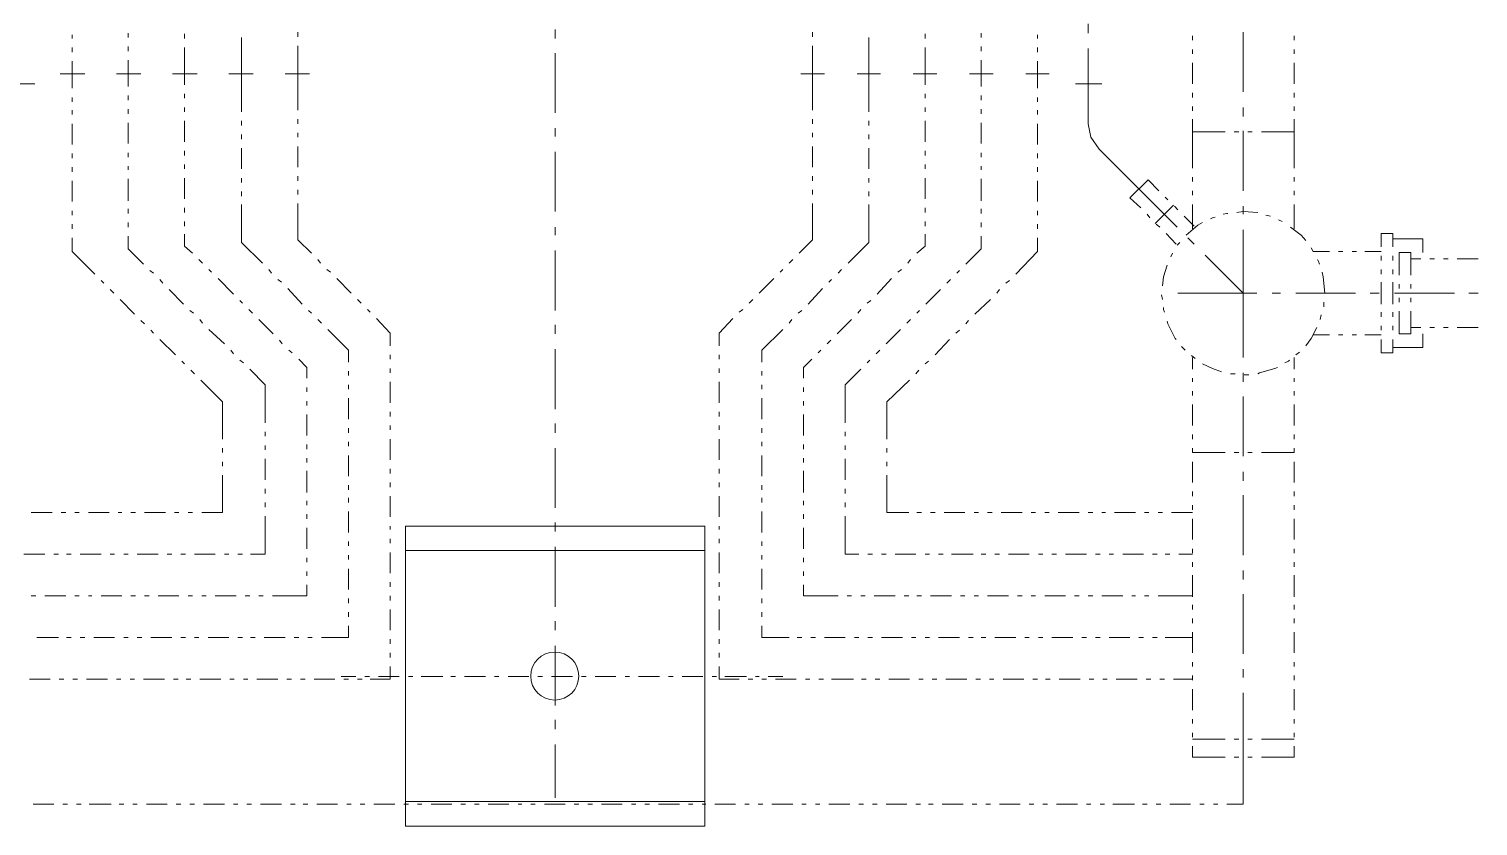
# Model space of a CAD drawing. Header units: millimetres. Extents: x 0 to 588, y 0 to 874.
# Drawn here: x 254.37 to 288.21, y 83.71 to 102.33 of the extents above; entities that cross this region are included whole.
import ezdxf

# ---------------------------------------------------------------- set-up
doc = ezdxf.new("R2010")
doc.units = ezdxf.units.MM
doc.layers.get('0').update_dxf_attribs({"lineweight": 18})

msp = doc.modelspace()

# ---------------------------------------------------------------- linework, layer by layer
at = {"color": 0, "lineweight": 0}
for points in [[(255.376, 102.193), (255.376, 102.108)], [(256.688, 102.235), (256.688, 102.129)], [(258, 102.214), (258, 102.108)], [(260.646, 102.256), (260.646, 102.15)], [(266.658, 102.32), (266.658, 102.108)], [(272.669, 102.256), (272.669, 102.15)], [(275.294, 102.214), (275.294, 102.108)], [(276.606, 102.235), (276.606, 102.129)], [(277.918, 102.193), (277.918, 102.108)], [(279.104, 102.235), (279.104, 102.447)], [(282.723, 102.256), (282.723, 100.859)], [(255.376, 101.896), (255.376, 101.79)], [(256.688, 101.918), (256.688, 101.812)], [(258, 101.896), (258, 101.282)], [(259.334, 102.129), (259.334, 101.282)], [(260.646, 101.939), (260.646, 101.282)], [(272.669, 101.939), (272.669, 101.282)], [(273.981, 102.129), (273.981, 101.282)], [(275.294, 101.896), (275.294, 101.282)], [(276.606, 101.918), (276.606, 101.812)], [(277.918, 101.896), (277.918, 101.79)], [(279.104, 100.118), (279.104, 101.875)], [(281.538, 102.066), (281.538, 102.171)], [(281.538, 101.748), (281.538, 101.854)], [(283.909, 102.066), (283.909, 102.171)], [(283.909, 101.748), (283.909, 101.854)], [(255.376, 101.579), (255.376, 101.282)], [(256.688, 101.6), (256.688, 101.282)], [(266.658, 101.769), (266.658, 100.372)], [(276.606, 101.6), (276.606, 101.282)], [(277.918, 101.579), (277.918, 101.282)], [(281.538, 101.05), (281.538, 101.537)], [(283.909, 101.05), (283.909, 101.537)], [(255.672, 101.282), (255.101, 101.282)], [(255.376, 100.944), (255.376, 101.282)], [(256.985, 101.282), (256.413, 101.282)], [(256.688, 101.282), (256.688, 100.986)], [(258.297, 101.282), (257.725, 101.282)], [(258, 101.282), (258, 101.028)], [(259.609, 101.282), (259.038, 101.282)], [(259.334, 101.282), (259.334, 100.394)], [(260.921, 101.282), (260.35, 101.282)], [(260.646, 101.282), (260.646, 100.436)], [(272.394, 101.282), (272.944, 101.282)], [(272.669, 101.282), (272.669, 100.436)], [(273.706, 101.282), (274.257, 101.282)], [(273.981, 101.282), (273.981, 100.394)], [(275.019, 101.282), (275.569, 101.282)], [(275.294, 101.282), (275.294, 101.028)], [(276.331, 101.282), (276.881, 101.282)], [(276.606, 101.282), (276.606, 100.986)], [(277.643, 101.282), (278.193, 101.282)], [(277.918, 100.944), (277.918, 101.282)], [(253.894, 101.05), (254.508, 101.05)], [(279.421, 101.05), (278.807, 101.05)], [(281.538, 100.732), (281.538, 100.838)], [(283.909, 100.732), (283.909, 100.838)], [(255.376, 100.626), (255.376, 100.732)], [(256.688, 100.775), (256.688, 100.669)], [(258, 100.817), (258, 100.711)], [(258, 100.499), (258, 100.394)], [(275.294, 100.817), (275.294, 100.711)], [(275.294, 100.499), (275.294, 100.394)], [(276.606, 100.775), (276.606, 100.669)], [(277.918, 100.626), (277.918, 100.732)], [(281.538, 100.415), (281.538, 100.52)], [(282.723, 100.499), (282.723, 100.288)], [(283.909, 100.415), (283.909, 100.52)], [(255.376, 100.33), (255.376, 100.436)], [(256.688, 100.457), (256.688, 100.351)], [(258, 100.182), (258, 99.695)], [(259.334, 100.182), (259.334, 100.076)], [(260.646, 100.224), (260.646, 100.118)], [(272.669, 100.224), (272.669, 100.118)], [(273.981, 100.182), (273.981, 100.076)], [(275.294, 100.182), (275.294, 99.695)], [(276.606, 100.457), (276.606, 100.351)], [(277.918, 100.33), (277.918, 100.436)], [(281.538, 99.653), (281.538, 100.224)], [(283.909, 99.653), (283.909, 100.224)], [(255.376, 99.632), (255.376, 100.118)], [(256.688, 100.139), (256.688, 99.653)], [(259.334, 99.864), (259.334, 99.758)], [(260.646, 99.907), (260.646, 99.801)], [(266.658, 100.013), (266.658, 99.822)], [(272.669, 99.907), (272.669, 99.801)], [(273.981, 99.864), (273.981, 99.758)], [(276.606, 100.139), (276.606, 99.653)], [(277.918, 99.632), (277.918, 100.118)], [(279.104, 100.118), (279.167, 99.801), (279.358, 99.526), (280.289, 98.594)], [(281.538, 99.928), (282.3, 99.928)], [(282.512, 99.928), (282.617, 99.928)], [(282.723, 99.949), (282.723, 98.552)], [(282.829, 99.928), (282.935, 99.928)], [(283.147, 99.928), (283.909, 99.928)], [(258, 99.483), (258, 99.377)], [(259.334, 99.547), (259.334, 99.06)], [(260.646, 99.589), (260.646, 99.102)], [(272.669, 99.589), (272.669, 99.102)], [(273.981, 99.547), (273.981, 99.06)], [(275.294, 99.483), (275.294, 99.377)], [(281.538, 99.653), (281.538, 99.081)], [(283.909, 99.653), (283.909, 99.081)], [(255.376, 99.314), (255.376, 99.42)], [(256.688, 99.441), (256.688, 99.335)], [(258, 99.166), (258, 99.06)], [(266.658, 99.462), (266.658, 98.065)], [(275.294, 99.166), (275.294, 99.06)], [(276.606, 99.441), (276.606, 99.335)], [(277.918, 99.314), (277.918, 99.42)], [(255.376, 98.996), (255.376, 99.102)], [(256.688, 99.124), (256.688, 99.039)], [(256.688, 98.827), (256.688, 98.319)], [(258, 98.848), (258, 98.362)], [(259.334, 98.848), (259.334, 98.743)], [(260.646, 98.891), (260.646, 98.785)], [(272.669, 98.891), (272.669, 98.785)], [(273.981, 98.848), (273.981, 98.743)], [(275.294, 98.848), (275.294, 98.362)], [(276.606, 99.124), (276.606, 99.039)], [(276.606, 98.827), (276.606, 98.319)], [(277.918, 98.996), (277.918, 99.102)], [(280.077, 98.383), (280.501, 98.806)], [(280.501, 98.806), (280.755, 98.552)], [(281.538, 98.87), (281.538, 98.764)], [(283.909, 98.87), (283.909, 98.764)], [(255.376, 98.298), (255.376, 98.785)], [(259.334, 98.531), (259.334, 98.425)], [(260.646, 98.573), (260.646, 98.467)], [(272.669, 98.573), (272.669, 98.467)], [(273.981, 98.531), (273.981, 98.425)], [(277.918, 98.298), (277.918, 98.785)], [(280.289, 98.594), (281.178, 97.705)], [(281.538, 98.552), (281.538, 98.446)], [(283.909, 98.552), (283.909, 98.446)], [(256.688, 98.129), (256.688, 98.023)], [(258, 98.15), (258, 98.044)], [(259.334, 98.234), (259.334, 97.346)], [(260.646, 98.256), (260.646, 97.409)], [(272.669, 98.256), (272.669, 97.409)], [(273.981, 98.234), (273.981, 97.346)], [(275.294, 98.15), (275.294, 98.044)], [(276.606, 98.129), (276.606, 98.023)], [(280.077, 98.383), (280.331, 98.15)], [(280.67, 97.79), (281.093, 98.213)], [(280.903, 98.404), (280.966, 98.34)], [(281.115, 98.192), (281.199, 98.108)], [(281.538, 98.234), (281.538, 97.663)], [(282.723, 98.192), (282.723, 98.002)], [(283.909, 98.234), (283.909, 97.663)], [(255.376, 97.981), (255.376, 98.086)], [(256.688, 97.811), (256.688, 97.705)], [(258, 97.832), (258, 97.727)], [(275.294, 97.832), (275.294, 97.727)], [(276.606, 97.811), (276.606, 97.705)], [(277.918, 97.981), (277.918, 98.086)], [(280.479, 98.002), (280.543, 97.917)], [(281.347, 97.959), (281.58, 97.727)], [(281.771, 97.811), (281.665, 97.748), (281.39, 97.515)], [(282.067, 97.938), (282.003, 97.917), (281.961, 97.896)], [(282.363, 98.023), (282.342, 98.023), (282.257, 98.002)], [(283.062, 98.044), (282.723, 98.065), (282.575, 98.044)], [(283.358, 97.959), (283.252, 97.981)], [(283.633, 97.832), (283.549, 97.875)], [(255.376, 97.663), (255.376, 97.769)], [(255.376, 97.134), (255.376, 97.451)], [(256.688, 97.494), (256.688, 97.197)], [(258, 97.536), (258, 97.261)], [(266.658, 97.705), (266.658, 97.515)], [(275.294, 97.536), (275.294, 97.261)], [(276.606, 97.494), (276.606, 97.197)], [(277.918, 97.663), (277.918, 97.769)], [(277.918, 97.134), (277.918, 97.451)], [(280.691, 97.769), (280.776, 97.705)], [(280.924, 97.557), (281.157, 97.303)], [(281.432, 97.451), (281.58, 97.303)], [(282.723, 97.642), (282.723, 96.16)], [(284.184, 97.388), (284.078, 97.515), (283.824, 97.705)], [(285.94, 97.557), (285.94, 97.24)], [(285.94, 97.557), (286.216, 97.557), (286.216, 97.24)], [(255.905, 96.605), (255.376, 97.134)], [(257.048, 96.838), (256.688, 97.197)], [(258.191, 97.091), (258, 97.261)], [(259.821, 96.859), (259.334, 97.346)], [(260.964, 97.091), (260.646, 97.409)], [(266.658, 97.155), (266.658, 95.758)], [(272.351, 97.091), (272.669, 97.409)], [(273.495, 96.859), (273.981, 97.346)], [(275.103, 97.091), (275.294, 97.261)], [(276.246, 96.838), (276.606, 97.197)], [(277.41, 96.605), (277.918, 97.134)], [(281.241, 97.346), (281.178, 97.282)], [(284.353, 97.134), (284.311, 97.219)], [(284.353, 97.134), (284.734, 97.134)], [(284.946, 97.134), (285.051, 97.134)], [(285.263, 97.134), (285.369, 97.134)], [(285.56, 97.134), (285.94, 97.134)], [(286.216, 97.43), (286.914, 97.43)], [(286.364, 97.113), (286.364, 97.091)], [(286.639, 97.113), (286.364, 97.113)], [(286.364, 96.584), (286.364, 97.113)], [(286.639, 96.584), (286.639, 97.113)], [(286.914, 97.43), (286.914, 97.113)], [(258.424, 96.859), (258.339, 96.943)], [(261.175, 96.859), (261.112, 96.943)], [(272.119, 96.859), (272.203, 96.943)], [(274.892, 96.859), (274.955, 96.943)], [(280.945, 96.816), (280.861, 96.541), (280.839, 96.329)], [(281.072, 97.091), (281.03, 97.007)], [(281.834, 97.049), (282.723, 96.16)], [(284.501, 96.838), (284.48, 96.901), (284.459, 96.943)], [(285.94, 97.028), (285.94, 96.922)], [(286.216, 97.028), (286.216, 96.922)], [(286.639, 96.965), (286.872, 96.965)], [(287.084, 96.965), (287.189, 96.965)], [(287.401, 96.965), (287.507, 96.965)], [(287.719, 96.965), (288.205, 96.965)], [(256.117, 96.393), (256.053, 96.457)], [(257.281, 96.626), (257.196, 96.689)], [(257.493, 96.393), (257.429, 96.478)], [(258.635, 96.647), (258.572, 96.71)], [(259.144, 96.139), (258.784, 96.499)], [(260.033, 96.626), (259.969, 96.71)], [(260.265, 96.414), (260.181, 96.478)], [(261.408, 96.647), (261.324, 96.71)], [(261.895, 96.16), (261.557, 96.499)], [(271.42, 96.16), (271.759, 96.499)], [(271.907, 96.647), (271.971, 96.71)], [(273.05, 96.414), (273.113, 96.478)], [(273.262, 96.626), (273.346, 96.71)], [(274.172, 96.139), (274.51, 96.499)], [(274.659, 96.647), (274.743, 96.71)], [(275.802, 96.393), (275.886, 96.478)], [(276.034, 96.626), (276.098, 96.689)], [(277.178, 96.393), (277.262, 96.457)], [(284.628, 96.16), (284.586, 96.541), (284.565, 96.647)], [(285.94, 96.71), (285.94, 96.605)], [(286.216, 96.71), (286.216, 96.605)], [(256.349, 96.16), (256.265, 96.245)], [(257.979, 95.906), (257.641, 96.245)], [(260.752, 95.906), (260.413, 96.266)], [(272.563, 95.906), (272.902, 96.266)], [(275.315, 95.906), (275.654, 96.245)], [(276.966, 96.16), (277.029, 96.245)], [(280.818, 96.118), (280.839, 96.012)], [(281.199, 96.16), (283.041, 96.16)], [(282.723, 96.16), (282.723, 94.657)], [(283.401, 96.16), (283.591, 96.16)], [(283.951, 96.16), (285.348, 96.16)], [(284.628, 96.16), (284.649, 96.16)], [(285.687, 96.16), (285.898, 96.16)], [(285.94, 96.414), (285.94, 95.906)], [(286.216, 96.414), (286.216, 95.906)], [(286.258, 96.16), (287.655, 96.16)], [(286.364, 96.266), (286.364, 96.372)], [(286.639, 96.266), (286.639, 96.372)], [(287.994, 96.16), (288.205, 96.16)], [(256.836, 95.673), (256.498, 96.012)], [(258.212, 95.695), (258.127, 95.758)], [(259.355, 95.927), (259.292, 95.991)], [(259.588, 95.695), (259.503, 95.779)], [(260.964, 95.695), (260.9, 95.758)], [(262.128, 95.927), (262.043, 96.012)], [(262.34, 95.716), (262.276, 95.779)], [(270.954, 95.716), (271.039, 95.779)], [(271.187, 95.927), (271.272, 96.012)], [(272.33, 95.695), (272.415, 95.758)], [(273.727, 95.695), (273.791, 95.779)], [(273.939, 95.927), (274.024, 95.991)], [(275.103, 95.695), (275.167, 95.758)], [(276.458, 95.673), (276.818, 96.012)], [(280.861, 95.822), (280.861, 95.779), (280.882, 95.716)], [(284.607, 95.843), (284.607, 95.948)], [(286.364, 95.948), (286.364, 96.054)], [(286.639, 95.948), (286.639, 96.054)], [(257.069, 95.441), (256.985, 95.525)], [(258.424, 95.462), (258.36, 95.546)], [(260.075, 95.208), (259.736, 95.546)], [(261.197, 95.462), (261.112, 95.546)], [(262.805, 95.229), (262.488, 95.567)], [(266.658, 95.419), (266.658, 95.208)], [(270.489, 95.229), (270.806, 95.567)], [(272.119, 95.462), (272.182, 95.546)], [(273.24, 95.208), (273.579, 95.546)], [(274.87, 95.462), (274.955, 95.546)], [(276.246, 95.441), (276.31, 95.525)], [(280.945, 95.504), (280.966, 95.441), (281.136, 95.102), (281.157, 95.081)], [(284.522, 95.546), (284.543, 95.652)], [(285.94, 95.716), (285.94, 95.61)], [(286.216, 95.716), (286.216, 95.61)], [(286.364, 95.208), (286.364, 95.737)], [(286.639, 95.208), (286.639, 95.737)], [(257.281, 95.229), (257.217, 95.292)], [(257.789, 94.721), (257.429, 95.081)], [(258.932, 94.975), (258.572, 95.314)], [(261.832, 94.827), (261.345, 95.314)], [(262.805, 94.933), (262.805, 95.229)], [(270.489, 94.933), (270.489, 95.229)], [(271.484, 94.827), (271.971, 95.314)], [(274.384, 94.975), (274.722, 95.314)], [(275.526, 94.721), (275.865, 95.081)], [(276.013, 95.229), (276.098, 95.292)], [(284.184, 94.933), (284.311, 95.102), (284.438, 95.356)], [(284.353, 95.186), (284.734, 95.186)], [(284.946, 95.186), (285.051, 95.186)], [(285.263, 95.186), (285.369, 95.186)], [(285.56, 95.186), (285.94, 95.186)], [(285.94, 95.398), (285.94, 95.292)], [(285.94, 95.081), (285.94, 94.763), (286.216, 94.763)], [(286.216, 95.398), (286.216, 95.292)], [(286.216, 95.081), (286.216, 94.763)], [(286.639, 95.208), (286.364, 95.208)], [(286.639, 95.356), (286.872, 95.356)], [(286.914, 95.208), (286.914, 94.89)], [(287.084, 95.356), (287.189, 95.356)], [(287.401, 95.356), (287.507, 95.356)], [(287.719, 95.356), (288.205, 95.356)], [(259.144, 94.742), (259.08, 94.827)], [(260.286, 94.975), (260.223, 95.059)], [(260.519, 94.763), (260.435, 94.827)], [(261.832, 94.552), (261.832, 94.827)], [(266.658, 94.848), (266.658, 93.451)], [(271.484, 94.552), (271.484, 94.827)], [(272.796, 94.763), (272.86, 94.827)], [(273.008, 94.975), (273.092, 95.059)], [(274.151, 94.742), (274.235, 94.827)], [(281.284, 94.911), (281.368, 94.827)], [(283.951, 94.721), (284.036, 94.784)], [(286.216, 94.89), (286.914, 94.89)], [(258, 94.509), (257.937, 94.573)], [(259.376, 94.53), (259.292, 94.594)], [(260.858, 94.424), (260.668, 94.615)], [(260.858, 94.171), (260.858, 94.424)], [(262.805, 94.615), (262.805, 94.721)], [(262.805, 94.297), (262.805, 94.403)], [(270.489, 94.615), (270.489, 94.721)], [(270.489, 94.297), (270.489, 94.403)], [(272.457, 94.424), (272.648, 94.615)], [(272.457, 94.171), (272.457, 94.424)], [(273.939, 94.53), (274.002, 94.594)], [(275.294, 94.509), (275.378, 94.573)], [(281.517, 94.7), (281.601, 94.636)], [(281.538, 94.657), (281.538, 94.382)], [(281.771, 94.509), (282.003, 94.403), (282.215, 94.319)], [(283.062, 94.276), (283.104, 94.297), (283.464, 94.403), (283.527, 94.424)], [(283.697, 94.53), (283.781, 94.573), (283.803, 94.594)], [(283.909, 94.657), (283.909, 94.382)], [(258.233, 94.276), (258.149, 94.361)], [(258.889, 93.62), (258.382, 94.128)], [(259.884, 94.022), (259.524, 94.382)], [(261.832, 94.234), (261.832, 94.34)], [(262.805, 93.599), (262.805, 94.086)], [(270.489, 93.599), (270.489, 94.086)], [(271.484, 94.234), (271.484, 94.34)], [(273.431, 94.022), (273.791, 94.382)], [(274.405, 93.62), (274.934, 94.128)], [(275.082, 94.276), (275.146, 94.361)], [(281.538, 94.171), (281.538, 94.086)], [(282.427, 94.276), (282.533, 94.276)], [(282.723, 94.297), (282.723, 94.086)], [(282.744, 94.255), (282.85, 94.255)], [(283.909, 94.171), (283.909, 94.086)], [(259.884, 93.133), (259.884, 94.022)], [(260.858, 93.853), (260.858, 93.959)], [(261.832, 93.916), (261.832, 94.022)], [(271.484, 93.916), (271.484, 94.022)], [(272.457, 93.853), (272.457, 93.959)], [(273.431, 93.133), (273.431, 94.022)], [(281.538, 93.874), (281.538, 93.768)], [(282.723, 93.747), (282.723, 92.35)], [(283.909, 93.874), (283.909, 93.768)], [(258.889, 92.752), (258.889, 93.62)], [(260.858, 93.535), (260.858, 93.641)], [(261.832, 93.218), (261.832, 93.705)], [(262.805, 93.281), (262.805, 93.387)], [(270.489, 93.281), (270.489, 93.387)], [(271.484, 93.218), (271.484, 93.705)], [(272.457, 93.535), (272.457, 93.641)], [(274.405, 92.752), (274.405, 93.62)], [(281.538, 93.557), (281.538, 93.07)], [(283.909, 93.557), (283.909, 93.07)], [(260.858, 92.837), (260.858, 93.324)], [(262.805, 92.964), (262.805, 93.07)], [(266.658, 93.112), (266.658, 92.9)], [(270.489, 92.964), (270.489, 93.07)], [(272.457, 92.837), (272.457, 93.324)], [(259.884, 92.816), (259.884, 92.922)], [(261.832, 92.9), (261.832, 93.006)], [(262.805, 92.266), (262.805, 92.752)], [(270.489, 92.266), (270.489, 92.752)], [(271.484, 92.9), (271.484, 93.006)], [(273.431, 92.816), (273.431, 92.922)], [(281.538, 92.858), (281.538, 92.752)], [(283.909, 92.858), (283.909, 92.752)], [(258.889, 92.435), (258.889, 92.541)], [(259.884, 92.498), (259.884, 92.604)], [(260.858, 92.519), (260.858, 92.625)], [(261.832, 92.583), (261.832, 92.689)], [(261.832, 91.885), (261.832, 92.371)], [(266.658, 92.541), (266.658, 91.144)], [(271.484, 92.583), (271.484, 92.689)], [(271.484, 91.885), (271.484, 92.371)], [(272.457, 92.519), (272.457, 92.625)], [(273.431, 92.498), (273.431, 92.604)], [(274.405, 92.435), (274.405, 92.541)], [(281.538, 92.541), (281.538, 92.435)], [(281.538, 92.435), (282.3, 92.435)], [(282.512, 92.435), (282.617, 92.435)], [(282.829, 92.435), (282.935, 92.435)], [(283.147, 92.435), (283.909, 92.435)], [(283.909, 92.541), (283.909, 92.435)], [(258.889, 92.117), (258.889, 92.223)], [(259.884, 91.8), (259.884, 92.287)], [(260.858, 92.202), (260.858, 92.308)], [(262.805, 91.948), (262.805, 92.054)], [(270.489, 91.948), (270.489, 92.054)], [(272.457, 92.202), (272.457, 92.308)], [(273.431, 91.8), (273.431, 92.287)], [(274.405, 92.117), (274.405, 92.223)], [(281.538, 92.223), (281.538, 91.736)], [(283.909, 92.223), (283.909, 91.736)], [(258.889, 91.038), (258.889, 91.906)], [(260.858, 91.504), (260.858, 92.011)], [(262.805, 91.63), (262.805, 91.736)], [(270.489, 91.63), (270.489, 91.736)], [(272.457, 91.504), (272.457, 92.011)], [(274.405, 91.038), (274.405, 91.906)], [(282.723, 91.99), (282.723, 91.779)], [(259.884, 91.482), (259.884, 91.588)], [(261.832, 91.567), (261.832, 91.673)], [(261.832, 91.271), (261.832, 91.376)], [(262.805, 90.932), (262.805, 91.419)], [(270.489, 90.932), (270.489, 91.419)], [(271.484, 91.567), (271.484, 91.673)], [(271.484, 91.271), (271.484, 91.376)], [(273.431, 91.482), (273.431, 91.588)], [(281.538, 91.525), (281.538, 91.419)], [(282.723, 91.44), (282.723, 90.043)], [(283.909, 91.525), (283.909, 91.419)], [(254.423, 91.038), (254.91, 91.038)], [(255.122, 91.038), (255.228, 91.038)], [(255.439, 91.038), (255.545, 91.038)], [(255.757, 91.038), (256.244, 91.038)], [(256.455, 91.038), (256.54, 91.038)], [(256.752, 91.038), (256.858, 91.038)], [(257.069, 91.038), (257.556, 91.038)], [(257.768, 91.038), (257.873, 91.038)], [(258.085, 91.038), (258.191, 91.038)], [(258.403, 91.038), (258.889, 91.038)], [(259.884, 91.165), (259.884, 91.271)], [(260.858, 91.207), (260.858, 91.313)], [(261.832, 90.572), (261.832, 91.059)], [(271.484, 90.572), (271.484, 91.059)], [(272.457, 91.207), (272.457, 91.313)], [(273.431, 91.165), (273.431, 91.271)], [(274.913, 91.038), (274.405, 91.038)], [(275.209, 91.038), (275.103, 91.038)], [(275.526, 91.038), (275.421, 91.038)], [(276.225, 91.038), (275.738, 91.038)], [(276.543, 91.038), (276.437, 91.038)], [(276.86, 91.038), (276.754, 91.038)], [(277.558, 91.038), (277.072, 91.038)], [(277.876, 91.038), (277.77, 91.038)], [(278.193, 91.038), (278.088, 91.038)], [(278.892, 91.038), (278.405, 91.038)], [(279.209, 91.038), (279.104, 91.038)], [(279.506, 91.038), (279.421, 91.038)], [(280.204, 91.038), (279.717, 91.038)], [(280.522, 91.038), (280.416, 91.038)], [(280.839, 91.038), (280.733, 91.038)], [(281.538, 91.038), (281.051, 91.038)], [(281.538, 91.207), (281.538, 91.101)], [(283.909, 91.207), (283.909, 91.101)], [(259.884, 90.064), (259.884, 90.953)], [(260.858, 90.89), (260.858, 90.996)], [(260.858, 90.191), (260.858, 90.678)], [(262.805, 90.636), (262.805, 90.72)], [(263.165, 90.72), (263.165, 83.714), (270.15, 83.714)], [(263.165, 90.72), (270.15, 90.72)], [(266.658, 90.805), (266.658, 90.593)], [(270.15, 90.72), (270.15, 83.714)], [(270.489, 90.636), (270.489, 90.72)], [(272.457, 90.89), (272.457, 90.996)], [(272.457, 90.191), (272.457, 90.678)], [(273.431, 90.064), (273.431, 90.953)], [(281.538, 90.89), (281.538, 90.403)], [(283.909, 90.89), (283.909, 90.403)], [(261.832, 90.255), (261.832, 90.361)], [(262.805, 90.318), (262.805, 90.424)], [(270.489, 90.318), (270.489, 90.424)], [(271.484, 90.255), (271.484, 90.361)], [(254.254, 90.064), (254.741, 90.064)], [(254.952, 90.064), (255.058, 90.064)], [(255.249, 90.064), (255.355, 90.064)], [(255.566, 90.064), (256.053, 90.064)], [(256.265, 90.064), (256.371, 90.064)], [(256.582, 90.064), (256.688, 90.064)], [(256.9, 90.064), (257.387, 90.064)], [(257.598, 90.064), (257.704, 90.064)], [(257.916, 90.064), (258.022, 90.064)], [(258.233, 90.064), (258.72, 90.064)], [(258.932, 90.064), (259.038, 90.064)], [(259.249, 90.064), (259.355, 90.064)], [(259.546, 90.064), (259.884, 90.064)], [(261.832, 89.937), (261.832, 90.043)], [(262.805, 89.62), (262.805, 90.106)], [(263.165, 90.149), (270.15, 90.149)], [(266.658, 90.234), (266.658, 88.837)], [(270.489, 89.62), (270.489, 90.106)], [(271.484, 89.937), (271.484, 90.043)], [(273.748, 90.064), (273.431, 90.064)], [(274.066, 90.064), (273.96, 90.064)], [(274.384, 90.064), (274.278, 90.064)], [(275.082, 90.064), (274.595, 90.064)], [(275.399, 90.064), (275.294, 90.064)], [(275.717, 90.064), (275.611, 90.064)], [(276.416, 90.064), (275.908, 90.064)], [(276.712, 90.064), (276.606, 90.064)], [(277.029, 90.064), (276.923, 90.064)], [(277.728, 90.064), (277.241, 90.064)], [(278.045, 90.064), (277.94, 90.064)], [(278.363, 90.064), (278.257, 90.064)], [(279.061, 90.064), (278.575, 90.064)], [(279.379, 90.064), (279.273, 90.064)], [(279.696, 90.064), (279.591, 90.064)], [(280.395, 90.064), (279.908, 90.064)], [(280.712, 90.064), (280.606, 90.064)], [(281.009, 90.064), (280.903, 90.064)], [(281.538, 90.064), (281.22, 90.064)], [(281.538, 90.191), (281.538, 90.085)], [(283.909, 90.191), (283.909, 90.085)], [(260.858, 89.874), (260.858, 89.98)], [(261.832, 89.239), (261.832, 89.725)], [(271.484, 89.239), (271.484, 89.725)], [(272.457, 89.874), (272.457, 89.98)], [(281.538, 89.874), (281.538, 89.768)], [(282.723, 89.683), (282.723, 89.472)], [(283.909, 89.874), (283.909, 89.768)], [(260.858, 89.556), (260.858, 89.662)], [(260.858, 89.091), (260.858, 89.344)], [(262.805, 89.302), (262.805, 89.408)], [(270.489, 89.302), (270.489, 89.408)], [(272.457, 89.556), (272.457, 89.662)], [(272.457, 89.091), (272.457, 89.344)], [(281.538, 89.577), (281.538, 89.069)], [(283.909, 89.577), (283.909, 89.069)], [(254.423, 89.091), (254.529, 89.091)], [(254.741, 89.091), (255.228, 89.091)], [(255.439, 89.091), (255.545, 89.091)], [(255.757, 89.091), (255.841, 89.091)], [(256.053, 89.091), (256.54, 89.091)], [(256.752, 89.091), (256.858, 89.091)], [(257.069, 89.091), (257.175, 89.091)], [(257.387, 89.091), (257.873, 89.091)], [(258.085, 89.091), (258.191, 89.091)], [(258.403, 89.091), (258.509, 89.091)], [(258.72, 89.091), (259.207, 89.091)], [(259.419, 89.091), (259.524, 89.091)], [(259.736, 89.091), (259.842, 89.091)], [(260.054, 89.091), (260.858, 89.091)], [(261.832, 88.921), (261.832, 89.027)], [(262.805, 88.985), (262.805, 89.091)], [(270.489, 88.985), (270.489, 89.091)], [(271.484, 88.921), (271.484, 89.027)], [(273.262, 89.091), (272.457, 89.091)], [(273.579, 89.091), (273.473, 89.091)], [(273.897, 89.091), (273.791, 89.091)], [(274.595, 89.091), (274.108, 89.091)], [(274.913, 89.091), (274.807, 89.091)], [(275.209, 89.091), (275.103, 89.091)], [(275.908, 89.091), (275.421, 89.091)], [(276.225, 89.091), (276.119, 89.091)], [(276.543, 89.091), (276.437, 89.091)], [(277.241, 89.091), (276.754, 89.091)], [(277.558, 89.091), (277.453, 89.091)], [(277.876, 89.091), (277.77, 89.091)], [(278.575, 89.091), (278.088, 89.091)], [(278.892, 89.091), (278.786, 89.091)], [(279.209, 89.091), (279.104, 89.091)], [(279.908, 89.091), (279.421, 89.091)], [(280.204, 89.091), (280.12, 89.091)], [(280.522, 89.091), (280.416, 89.091)], [(281.538, 89.091), (280.733, 89.091)], [(282.723, 89.133), (282.723, 87.736)], [(261.832, 88.604), (261.832, 88.71)], [(262.805, 88.286), (262.805, 88.773)], [(270.489, 88.286), (270.489, 88.773)], [(271.484, 88.604), (271.484, 88.71)], [(281.538, 88.879), (281.538, 88.773)], [(283.909, 88.879), (283.909, 88.773)], [(261.832, 88.117), (261.832, 88.392)], [(266.658, 88.498), (266.658, 88.286)], [(271.484, 88.117), (271.484, 88.392)], [(281.538, 88.561), (281.538, 88.456)], [(283.909, 88.561), (283.909, 88.456)], [(254.55, 88.117), (255.058, 88.117)], [(255.249, 88.117), (255.355, 88.117)], [(255.566, 88.117), (255.672, 88.117)], [(255.884, 88.117), (256.371, 88.117)], [(256.582, 88.117), (256.688, 88.117)], [(256.9, 88.117), (257.006, 88.117)], [(257.217, 88.117), (257.704, 88.117)], [(257.916, 88.117), (258.022, 88.117)], [(258.233, 88.117), (258.339, 88.117)], [(258.551, 88.117), (259.038, 88.117)], [(259.249, 88.117), (259.355, 88.117)], [(259.546, 88.117), (259.651, 88.117)], [(259.863, 88.117), (260.35, 88.117)], [(260.562, 88.117), (260.668, 88.117)], [(260.879, 88.117), (260.985, 88.117)], [(261.197, 88.117), (261.832, 88.117)], [(262.805, 87.969), (262.805, 88.075)], [(270.489, 87.969), (270.489, 88.075)], [(272.119, 88.117), (271.484, 88.117)], [(272.415, 88.117), (272.309, 88.117)], [(272.733, 88.117), (272.627, 88.117)], [(273.431, 88.117), (272.944, 88.117)], [(273.748, 88.117), (273.643, 88.117)], [(274.066, 88.117), (273.96, 88.117)], [(274.764, 88.117), (274.278, 88.117)], [(275.082, 88.117), (274.976, 88.117)], [(275.399, 88.117), (275.294, 88.117)], [(276.098, 88.117), (275.611, 88.117)], [(276.416, 88.117), (276.31, 88.117)], [(276.712, 88.117), (276.606, 88.117)], [(277.41, 88.117), (276.923, 88.117)], [(277.728, 88.117), (277.622, 88.117)], [(278.045, 88.117), (277.94, 88.117)], [(278.744, 88.117), (278.257, 88.117)], [(279.061, 88.117), (278.955, 88.117)], [(279.379, 88.117), (279.273, 88.117)], [(280.077, 88.117), (279.591, 88.117)], [(280.395, 88.117), (280.289, 88.117)], [(280.712, 88.117), (280.606, 88.117)], [(281.538, 88.117), (280.903, 88.117)], [(281.538, 88.244), (281.538, 87.757)], [(283.909, 88.244), (283.909, 87.757)], [(262.805, 87.651), (262.805, 87.757)], [(266.658, 87.926), (266.658, 86.529)], [(270.489, 87.651), (270.489, 87.757)], [(262.34, 87.143), (262.805, 87.143), (262.805, 87.439)], [(270.954, 87.143), (270.489, 87.143), (270.489, 87.439)], [(281.538, 87.545), (281.538, 87.439)], [(282.723, 87.376), (282.723, 87.186)], [(283.909, 87.545), (283.909, 87.439)], [(254.381, 87.143), (254.868, 87.143)], [(255.079, 87.143), (255.185, 87.143)], [(255.397, 87.143), (255.503, 87.143)], [(255.714, 87.143), (256.201, 87.143)], [(256.413, 87.143), (256.519, 87.143)], [(256.731, 87.143), (256.836, 87.143)], [(257.048, 87.143), (257.535, 87.143)], [(257.747, 87.143), (257.852, 87.143)], [(258.043, 87.143), (258.149, 87.143)], [(258.36, 87.143), (258.847, 87.143)], [(259.059, 87.143), (259.165, 87.143)], [(259.376, 87.143), (259.482, 87.143)], [(259.694, 87.143), (260.181, 87.143)], [(260.392, 87.143), (260.498, 87.143)], [(260.71, 87.143), (260.816, 87.143)], [(261.027, 87.143), (261.514, 87.143)], [(261.662, 87.207), (262.001, 87.207)], [(261.726, 87.143), (261.832, 87.143)], [(262.043, 87.143), (262.149, 87.143)], [(262.213, 87.207), (262.318, 87.207)], [(262.53, 87.207), (263.017, 87.207)], [(263.229, 87.207), (263.334, 87.207)], [(263.525, 87.207), (264.033, 87.207)], [(264.224, 87.207), (264.329, 87.207)], [(264.541, 87.207), (265.028, 87.207)], [(265.24, 87.207), (265.345, 87.207)], [(265.557, 87.207), (266.044, 87.207)], [(266.255, 87.207), (266.361, 87.207)], [(266.573, 87.207), (267.06, 87.207)], [(267.272, 87.207), (267.377, 87.207)], [(267.589, 87.207), (268.076, 87.207)], [(268.288, 87.207), (268.393, 87.207)], [(268.605, 87.207), (269.092, 87.207)], [(269.303, 87.207), (269.409, 87.207)], [(269.621, 87.207), (270.108, 87.207)], [(270.32, 87.207), (270.425, 87.207)], [(270.616, 87.207), (271.124, 87.207)], [(271.272, 87.143), (271.166, 87.143)], [(271.336, 87.207), (271.42, 87.207)], [(271.589, 87.143), (271.484, 87.143)], [(271.632, 87.207), (271.971, 87.207)], [(272.288, 87.143), (271.801, 87.143)], [(272.606, 87.143), (272.5, 87.143)], [(272.923, 87.143), (272.817, 87.143)], [(273.622, 87.143), (273.113, 87.143)], [(273.918, 87.143), (273.812, 87.143)], [(274.235, 87.143), (274.13, 87.143)], [(274.934, 87.143), (274.447, 87.143)], [(275.251, 87.143), (275.146, 87.143)], [(275.569, 87.143), (275.463, 87.143)], [(276.267, 87.143), (275.781, 87.143)], [(276.585, 87.143), (276.479, 87.143)], [(276.902, 87.143), (276.796, 87.143)], [(277.601, 87.143), (277.114, 87.143)], [(277.918, 87.143), (277.812, 87.143)], [(278.215, 87.143), (278.109, 87.143)], [(278.913, 87.143), (278.426, 87.143)], [(279.231, 87.143), (279.125, 87.143)], [(279.548, 87.143), (279.442, 87.143)], [(280.247, 87.143), (279.76, 87.143)], [(280.564, 87.143), (280.458, 87.143)], [(280.882, 87.143), (280.776, 87.143)], [(281.538, 87.143), (281.093, 87.143)], [(281.538, 87.228), (281.538, 87.122)], [(283.909, 87.228), (283.909, 87.122)], [(281.538, 86.91), (281.538, 86.424)], [(282.723, 86.826), (282.723, 85.323)], [(283.909, 86.91), (283.909, 86.424)], [(266.658, 86.191), (266.658, 85.979)], [(281.538, 86.212), (281.538, 86.106)], [(283.909, 86.212), (283.909, 86.106)], [(266.658, 85.619), (266.658, 84.37)], [(281.538, 85.894), (281.538, 85.788)], [(281.538, 85.746), (282.3, 85.746)], [(282.512, 85.746), (282.617, 85.746)], [(282.829, 85.746), (282.935, 85.746)], [(283.147, 85.746), (283.909, 85.746)], [(283.909, 85.894), (283.909, 85.788)], [(281.538, 85.577), (281.538, 85.323)], [(281.538, 85.323), (282.3, 85.323)], [(282.512, 85.323), (282.617, 85.323)], [(282.723, 85.323), (282.723, 84.222)], [(282.829, 85.323), (282.935, 85.323)], [(283.147, 85.323), (283.909, 85.323)], [(283.909, 85.577), (283.909, 85.323)], [(263.165, 84.286), (270.15, 84.286)], [(254.466, 84.222), (254.952, 84.222)], [(255.164, 84.222), (255.27, 84.222)], [(255.482, 84.222), (255.588, 84.222)], [(255.778, 84.222), (256.286, 84.222)], [(256.476, 84.222), (256.582, 84.222)], [(256.794, 84.222), (256.9, 84.222)], [(257.111, 84.222), (257.598, 84.222)], [(257.81, 84.222), (257.916, 84.222)], [(258.127, 84.222), (258.233, 84.222)], [(258.445, 84.222), (258.932, 84.222)], [(259.144, 84.222), (259.249, 84.222)], [(259.461, 84.222), (259.567, 84.222)], [(259.779, 84.222), (260.265, 84.222)], [(260.477, 84.222), (260.583, 84.222)], [(260.773, 84.222), (260.879, 84.222)], [(261.091, 84.222), (261.578, 84.222)], [(261.789, 84.222), (261.895, 84.222)], [(262.107, 84.222), (262.213, 84.222)], [(262.424, 84.222), (262.911, 84.222)], [(263.123, 84.222), (263.229, 84.222)], [(263.44, 84.222), (263.546, 84.222)], [(263.758, 84.222), (264.245, 84.222)], [(264.456, 84.222), (264.562, 84.222)], [(264.774, 84.222), (264.88, 84.222)], [(265.091, 84.222), (265.578, 84.222)], [(265.79, 84.222), (265.875, 84.222)], [(266.086, 84.222), (266.192, 84.222)], [(266.404, 84.222), (266.89, 84.222)], [(267.102, 84.222), (267.208, 84.222)], [(267.42, 84.222), (267.526, 84.222)], [(267.737, 84.222), (268.224, 84.222)], [(268.436, 84.222), (268.541, 84.222)], [(268.753, 84.222), (268.859, 84.222)], [(269.071, 84.222), (269.558, 84.222)], [(269.769, 84.222), (269.875, 84.222)], [(270.087, 84.222), (270.171, 84.222)], [(270.383, 84.222), (270.87, 84.222)], [(271.082, 84.222), (271.187, 84.222)], [(271.399, 84.222), (271.505, 84.222)], [(271.716, 84.222), (272.203, 84.222)], [(272.415, 84.222), (272.521, 84.222)], [(272.733, 84.222), (272.838, 84.222)], [(273.05, 84.222), (273.537, 84.222)], [(273.748, 84.222), (273.854, 84.222)], [(274.066, 84.222), (274.172, 84.222)], [(274.384, 84.222), (274.87, 84.222)], [(275.082, 84.222), (275.188, 84.222)], [(275.378, 84.222), (275.484, 84.222)], [(275.696, 84.222), (276.183, 84.222)], [(276.394, 84.222), (276.5, 84.222)], [(276.712, 84.222), (276.818, 84.222)], [(277.029, 84.222), (277.516, 84.222)], [(277.728, 84.222), (277.834, 84.222)], [(278.045, 84.222), (278.151, 84.222)], [(278.363, 84.222), (278.85, 84.222)], [(279.061, 84.222), (279.167, 84.222)], [(279.379, 84.222), (279.485, 84.222)], [(279.675, 84.222), (280.183, 84.222)], [(280.374, 84.222), (280.479, 84.222)], [(280.691, 84.222), (280.797, 84.222)], [(281.009, 84.222), (281.495, 84.222)], [(281.707, 84.222), (281.813, 84.222)], [(282.025, 84.222), (282.13, 84.222)], [(282.342, 84.222), (282.723, 84.222)]]:
    msp.add_lwpolyline(points, dxfattribs=at)
msp.add_circle((266.647, 87.217), 0.561, dxfattribs=at)

doc.saveas('drawing.dxf')
